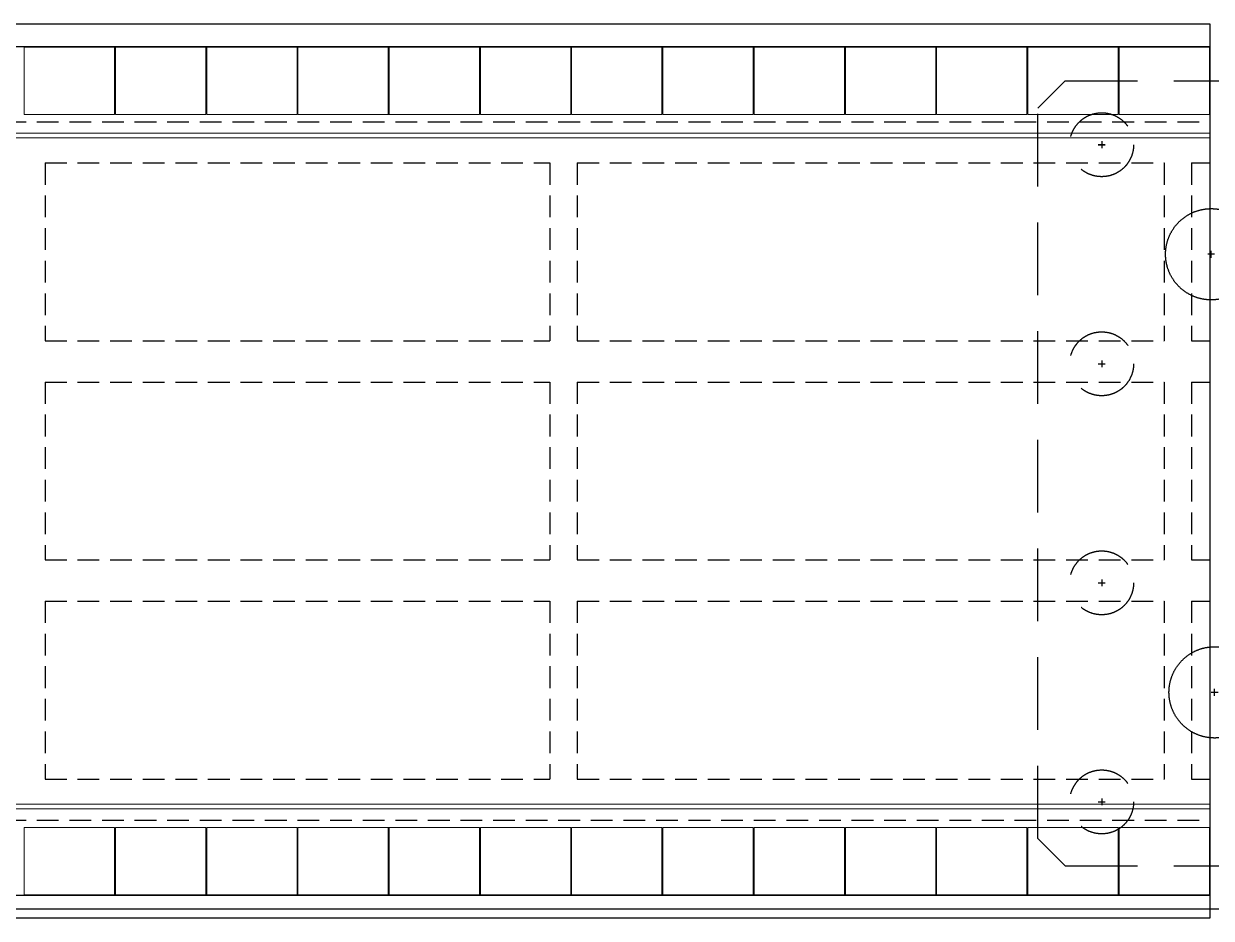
# Model space of a CAD drawing. Header units: millimetres. Extents: x 645430 to 1329725, y -477752 to 44877.
# Drawn here: x 1081301 to 1094316, y -46997 to -37197 of the extents above; entities that cross this region are included whole.
import ezdxf

# ---------------------------------------------------------------- set-up
doc = ezdxf.new("R2010")
doc.units = ezdxf.units.MM
doc.header["$LTSCALE"] = 250
doc.linetypes.add('HIDDEN', pattern=[9.524999999999999, 6.35, -3.175])
for name, color, linetype, lineweight in [('Box', 30, 'Continuous', 13), ('Railing', 6, 'Continuous', 13), ('Text_Title', 1, 'Continuous', 20)]:
    doc.layers.add(name, color=color, linetype=linetype, lineweight=lineweight)
for name, color, linetype in [('Center Line', 34, 'Continuous'), ('Deck Slab', 11, 'Continuous'), ('Girder Line', 7, 'Continuous'), ('Hatching', 35, 'Continuous'), ('Pile', 11, 'Continuous')]:
    doc.layers.add(name, color=color, linetype=linetype)

# ---------------------------------------------------------------- blocks, each defined once
blk = doc.blocks.new('GJGJH')
at = {"layer": 'Center Line'}
for p, q in [((-4800.000000002328, 2087.500000008265), (-4800.000000002328, 2012.500000008265)), ((-2400, 2087.500000008265), (-2400, 2012.500000008265)), ((0, 2087.500000008265), (0, 2012.500000008265)), ((2400, 2087.500000008265), (2400, 2012.500000008265)), ((-4837.500000002328, 2050.000000008265), (-4762.500000002328, 2050.000000008265)), ((-2437.5, 2050.000000008265), (-2362.5, 2050.000000008265)), ((-37.5, 2050.000000008265), (37.5, 2050.000000008265)), ((2362.5, 2050.000000008265), (2437.5, 2050.000000008265)), ((1200, 925.000000003376), (1200, 850.000000003376)), ((-3562.5, 850.000000003376), (-3637.5, 850.000000003376)), ((-3600, 887.500000003376), (-3600, 812.500000003376)), ((1237.5, 887.500000003376), (1162.5, 887.500000003376)), ((-4837.500000002328, -350), (-4762.500000002328, -350)), ((-4837.500000005122, -350), (-4762.500000005122, -350)), ((-4800.000000002328, -387.5), (-4800.000000002328, -312.5)), ((-4800.000000005122, -312.5), (-4800.000000005122, -387.5)), ((-2437.5, -350), (-2362.5, -350)), ((-2400, -387.5), (-2400, -312.5)), ((-37.5, -350), (37.5, -350)), ((0, -387.5), (0, -312.5)), ((2362.5, -350), (2437.5, -350)), ((2400, -387.5), (2400, -312.5))]:
    blk.add_line(p, q, dxfattribs=at)
at = {"layer": 'Hatching', "linetype": 'HIDDEN', "ltscale": 0.5}
for centre in [(-4800.000000002328, 2050.000000008265), (-2400, 2050.000000008265), (0, 2050.000000008265), (2400, 2050.000000008265), (-4800.000000002328, -350), (-2400, -350), (0, -350), (2400, -350)]:
    blk.add_circle(centre, 350, dxfattribs=at)
at = {"layer": 'Pile', "linetype": 'HIDDEN', "ltscale": 0.5}
for p, q in [((-5500.000000004657, 2450.000000003609), (-5200.000000005122, 2750.000000003609)), ((2800.000000005355, 2750.000000003609), (-5200.000000005122, 2750.000000003609)), ((3100.000000004889, 2450.000000003609), (2800.000000005355, 2750.000000003609)), ((-5500.000000000233, -749.9999999963911), (-5500.000000004657, 2450.000000003609)), ((3100.000000000233, -749.9999999963911), (3100.000000004889, 2450.000000003609)), ((-5199.999999999767, -1049.999999996391), (-5500.000000000233, -749.9999999963911)), ((2799.999999999767, -1049.999999996391), (3100.000000000233, -749.9999999963911)), ((2799.999999999767, -1049.999999996391), (-5199.999999999767, -1049.999999996391))]:
    blk.add_line(p, q, dxfattribs=at)
at = {"layer": 'Pile', "linetype": 'HIDDEN', "ltscale": 7}
for centre in [(-3599.999999999767, 850.000000003376), (1200.000000000233, 887.500000003376)]:
    blk.add_circle(centre, 500, dxfattribs=at)

msp = doc.modelspace()

# ---------------------------------------------------------------- linework, layer by layer
at = {"ltscale": 5, "elevation": 3468}
msp.add_lwpolyline([(1144361.251668964, -46896.84702848535), (1074301.251668964, -46896.84702848535)], dxfattribs=at)
at = {"layer": 'Box', "linetype": 'Continuous', "lineweight": 20, "ltscale": 5}
for p, q in [((1092936.623060077, -46996.84633556008, 3468), (1076093.239301667, -46996.84633556008, 3468)), ((1094263.855653688, -46996.84633556008, 3468), (1093213.862900034, -46996.84633556008, 3468))]:
    msp.add_line(p, q, dxfattribs=at)
at = {"layer": 'Box', "linetype": 'Continuous', "lineweight": 20, "ltscale": 5, "elevation": 3468}
for points in [[(1081306.203325331, -37451.91220821068), (1082296.196493074, -37451.91220821068), (1082296.196493074, -38191.90710126795), (1081306.203325331, -38191.90710126795)], [(1082306.196424067, -37451.91220821068), (1083296.18959181, -37451.91220821068), (1083296.18959181, -38191.90710126795), (1082306.196424067, -38191.90710126795)], [(1083306.189522788, -37451.91220821068), (1084296.182690531, -37451.91220821068), (1084296.182690531, -38191.90710126795), (1083306.189522788, -38191.90710126795)], [(1084306.182621524, -37451.91220821068), (1085296.175789267, -37451.91220821068), (1085296.175789267, -38191.90710126795), (1084306.182621524, -38191.90710126795)], [(1085306.175720245, -37451.91220821068), (1085296.175789267, -37451.91220821068), (1085296.175789267, -38191.90710126795), (1085306.175720245, -38191.90710126795)], [(1085306.175720245, -37451.91220821068), (1086296.168887988, -37451.91220821068), (1086296.168887988, -38191.90710126795), (1085306.175720245, -38191.90710126795)], [(1086306.16881898, -37451.91220821068), (1087296.161986709, -37451.91220821068), (1087296.161986709, -38191.90710126795), (1086306.16881898, -38191.90710126795)], [(1087306.161917701, -37451.91220821068), (1088296.155085444, -37451.91220821068), (1088296.155085444, -38191.90710126795), (1087306.161917701, -38191.90710126795)], [(1088306.155016422, -37451.91220821068), (1089296.148184165, -37451.91220821068), (1089296.148184165, -38191.90710126795), (1088306.155016422, -38191.90710126795)], [(1089306.148115158, -37451.91220821068), (1090296.141282901, -37451.91220821068), (1090296.141282901, -38191.90710126795), (1089306.148115158, -38191.90710126795)], [(1090306.141213879, -37451.91220821068), (1091296.134381622, -37451.91220821068), (1091296.134381622, -38191.90710126795), (1090306.141213879, -38191.90710126795)], [(1091306.134312615, -37451.91220821068), (1092296.127480343, -37451.91220821068), (1092296.127480343, -38191.90710126795), (1091306.134312615, -38191.90710126795)], [(1092306.127411336, -37451.91220821068), (1093296.120579079, -37451.91220821068), (1093296.120579079, -38191.90710126795), (1092306.127411336, -38191.90710126795)], [(1093306.120510057, -37451.91220821068), (1094296.1136778, -37451.91220821068), (1094296.1136778, -38191.90710126795), (1093306.120510057, -38191.90710126795)], [(1081306.203325331, -46741.84809538536), (1082296.196493074, -46741.84809538536), (1082296.196493074, -46001.85320232622), (1081306.203325331, -46001.85320232622)], [(1082306.196424067, -46741.84809538536), (1083296.18959181, -46741.84809538536), (1083296.18959181, -46001.85320232622), (1082306.196424067, -46001.85320232622)], [(1083306.189522788, -46741.84809538536), (1084296.182690531, -46741.84809538536), (1084296.182690531, -46001.85320232622), (1083306.189522788, -46001.85320232622)], [(1084306.182621524, -46741.84809538536), (1085296.175789267, -46741.84809538536), (1085296.175789267, -46001.85320232622), (1084306.182621524, -46001.85320232622)], [(1085306.175720245, -46741.84809538536), (1085296.175789267, -46741.84809538536), (1085296.175789267, -46001.85320232622), (1085306.175720245, -46001.85320232622)], [(1085306.175720245, -46741.84809538536), (1086296.168887988, -46741.84809538536), (1086296.168887988, -46001.85320232622), (1085306.175720245, -46001.85320232622)], [(1086306.16881898, -46741.84809538536), (1087296.161986709, -46741.84809538536), (1087296.161986709, -46001.85320232622), (1086306.16881898, -46001.85320232622)], [(1087306.161917701, -46741.84809538536), (1088296.155085444, -46741.84809538536), (1088296.155085444, -46001.85320232622), (1087306.161917701, -46001.85320232622)], [(1088306.155016422, -46741.84809538536), (1089296.148184165, -46741.84809538536), (1089296.148184165, -46001.85320232622), (1088306.155016422, -46001.85320232622)], [(1089306.148115158, -46741.84809538536), (1090296.141282901, -46741.84809538536), (1090296.141282901, -46001.85320232622), (1089306.148115158, -46001.85320232622)], [(1090306.141213879, -46741.84809538536), (1091296.134381622, -46741.84809538536), (1091296.134381622, -46001.85320232622), (1090306.141213879, -46001.85320232622)], [(1091306.134312615, -46741.84809538536), (1092296.127480343, -46741.84809538536), (1092296.127480343, -46001.85320232622), (1091306.134312615, -46001.85320232622)], [(1092306.127411336, -46741.84809538536), (1093296.120579079, -46741.84809538536), (1093296.120579079, -46001.85320232622), (1092306.127411336, -46001.85320232622)], [(1093306.120510057, -46741.84809538536), (1094296.1136778, -46741.84809538536), (1094296.1136778, -46001.85320232622), (1093306.120510057, -46001.85320232622)]]:
    msp.add_lwpolyline(points, close=True, dxfattribs=at)
at = {"layer": 'Deck Slab'}
for p, q in [((1074301.251668751, -37446.91224271618, 3468), (1094301.3553949, -37446.91224271618, 3468)), ((1094301.3553949, -46746.84806087799, 3468), (1074301.251668751, -46746.84806087799, 3468))]:
    msp.add_line(p, q, dxfattribs=at)
at = {"layer": 'Deck Slab', "elevation": 3468}
msp.add_lwpolyline([(1093414.361516327, -46996.84633556008), (1074301.251668751, -46996.84633556008), (1074301.251668751, -37196.91396803409), (1094301.3553949, -37196.91396803409), (1094301.3553949, -46996.84633556008), (1092773.624184996, -46996.84633556008)], dxfattribs=at)
at = {"layer": 'Girder Line', "linetype": 'HIDDEN', "ltscale": 0.15}
for p, q in [((1074301.251668751, -38271.90654916689, 3468), (1094301.3553949, -38271.90654916689, 3468)), ((1081534.201751843, -38721.90344359353, 3468), (1087068.405311808, -38721.90344359353, 3468)), ((1081534.201751843, -38721.90344359353, 3468), (1081534.201751843, -40671.88998611085, 3468)), ((1087068.405311808, -38721.90344359353, 3468), (1087068.405311808, -40671.88998611085, 3468)), ((1087368.403241426, -38721.90344359353, 3468), (1093801.358845532, -38721.90344359353, 3468)), ((1087368.403241426, -38721.90344359353, 3468), (1087368.403241426, -40671.88998611085, 3468)), ((1093801.358845532, -38721.90344359353, 3468), (1093801.358845532, -40671.88998611085, 3468)), ((1094101.35677515, -38721.90344359353, 3468), (1094101.35677515, -40671.88998611085, 3468)), ((1081534.201751843, -40671.88998611085, 3468), (1087068.405311808, -40671.88998611085, 3468)), ((1087368.403241426, -40671.88998611085, 3468), (1093801.358845532, -40671.88998611085, 3468)), ((1094101.35677515, -40671.88998611085, 3468), (1094301.3553949, -40671.88998611085, 3468)), ((1081534.201751843, -41121.88688053936, 3468), (1087068.405311808, -41121.88688053936, 3468)), ((1081534.201751843, -41121.88688053936, 3468), (1081534.201751843, -43071.87342305668, 3468)), ((1087068.405311808, -41121.88688053936, 3468), (1087068.405311808, -43071.87342305668, 3468)), ((1087368.403241426, -41121.88688053936, 3468), (1093801.358845532, -41121.88688053936, 3468)), ((1087368.403241426, -41121.88688053936, 3468), (1087368.403241426, -43071.87342305668, 3468)), ((1093801.358845532, -41121.88688053936, 3468), (1093801.358845532, -43071.87342305668, 3468)), ((1094101.35677515, -41121.88688053936, 3468), (1094101.35677515, -43071.87342305668, 3468)), ((1081534.201751843, -43071.87342305668, 3468), (1087068.405311808, -43071.87342305668, 3468)), ((1087368.403241426, -43071.87342305668, 3468), (1093801.358845532, -43071.87342305668, 3468)), ((1094101.35677515, -43071.87342305668, 3468), (1094301.3553949, -43071.87342305668, 3468)), ((1081534.201751843, -43521.87031748332, 3468), (1087068.405311808, -43521.87031748332, 3468)), ((1081534.201751843, -43521.87031748332, 3468), (1081534.201751843, -45471.8568600025, 3468)), ((1087068.405311808, -43521.87031748332, 3468), (1087068.405311808, -45471.8568600025, 3468)), ((1087368.403241426, -43521.87031748332, 3468), (1093801.358845532, -43521.87031748332, 3468)), ((1087368.403241426, -43521.87031748332, 3468), (1087368.403241426, -45471.8568600025, 3468)), ((1093801.358845532, -43521.87031748332, 3468), (1093801.358845532, -45471.8568600025, 3468)), ((1094101.35677515, -43521.87031748332, 3468), (1094101.35677515, -45471.8568600025, 3468)), ((1081534.201751843, -45471.8568600025, 3468), (1087068.405311808, -45471.8568600025, 3468)), ((1087368.403241426, -45471.8568600025, 3468), (1093801.358845532, -45471.8568600025, 3468)), ((1094101.35677515, -45471.8568600025, 3468), (1094301.3553949, -45471.8568600025, 3468)), ((1074301.251668751, -45921.85375442915, 3468), (1094301.3553949, -45921.85375442915, 3468))]:
    msp.add_line(p, q, dxfattribs=at)
at = {"layer": 'Girder Line', "linetype": 'HIDDEN', "ltscale": 15}
for p, q in [((1094101.35677515, -38721.90344359353, 3468), (1094301.3553949, -38721.90344359353, 3468)), ((1094101.35677515, -41121.88688053936, 3468), (1094301.3553949, -41121.88688053936, 3468)), ((1094101.35677515, -43521.87031748332, 3468), (1094301.3553949, -43521.87031748332, 3468))]:
    msp.add_line(p, q, dxfattribs=at)
at = {"layer": 'Railing', "linetype": 'Continuous', "lineweight": 20, "ltscale": 5}
for p, q in [((1074301.251668751, -38396.905686507, 3468), (1094301.3553949, -38396.905686507, 3468)), ((1074301.251668751, -38446.90534144267, 3468), (1094301.3553949, -38446.90534144267, 3468)), ((1074301.251668751, -45746.8549621515, 3468), (1094301.3553949, -45746.8549621515, 3468)), ((1074301.251668751, -45796.85461708717, 3468), (1094301.3553949, -45796.85461708717, 3468))]:
    msp.add_line(p, q, dxfattribs=at)

# ---------------------------------------------------------------- block references
at = {"layer": 'Text_Title', "xscale": 0.9999930987271249, "yscale": 0.9999930987271249, "zscale": 0.9999930987271249, "rotation": 270}
msp.add_blockref('GJGJH', (1093465.673692033, -43322.25538092107, 3468), dxfattribs=at)

doc.saveas('drawing.dxf')
